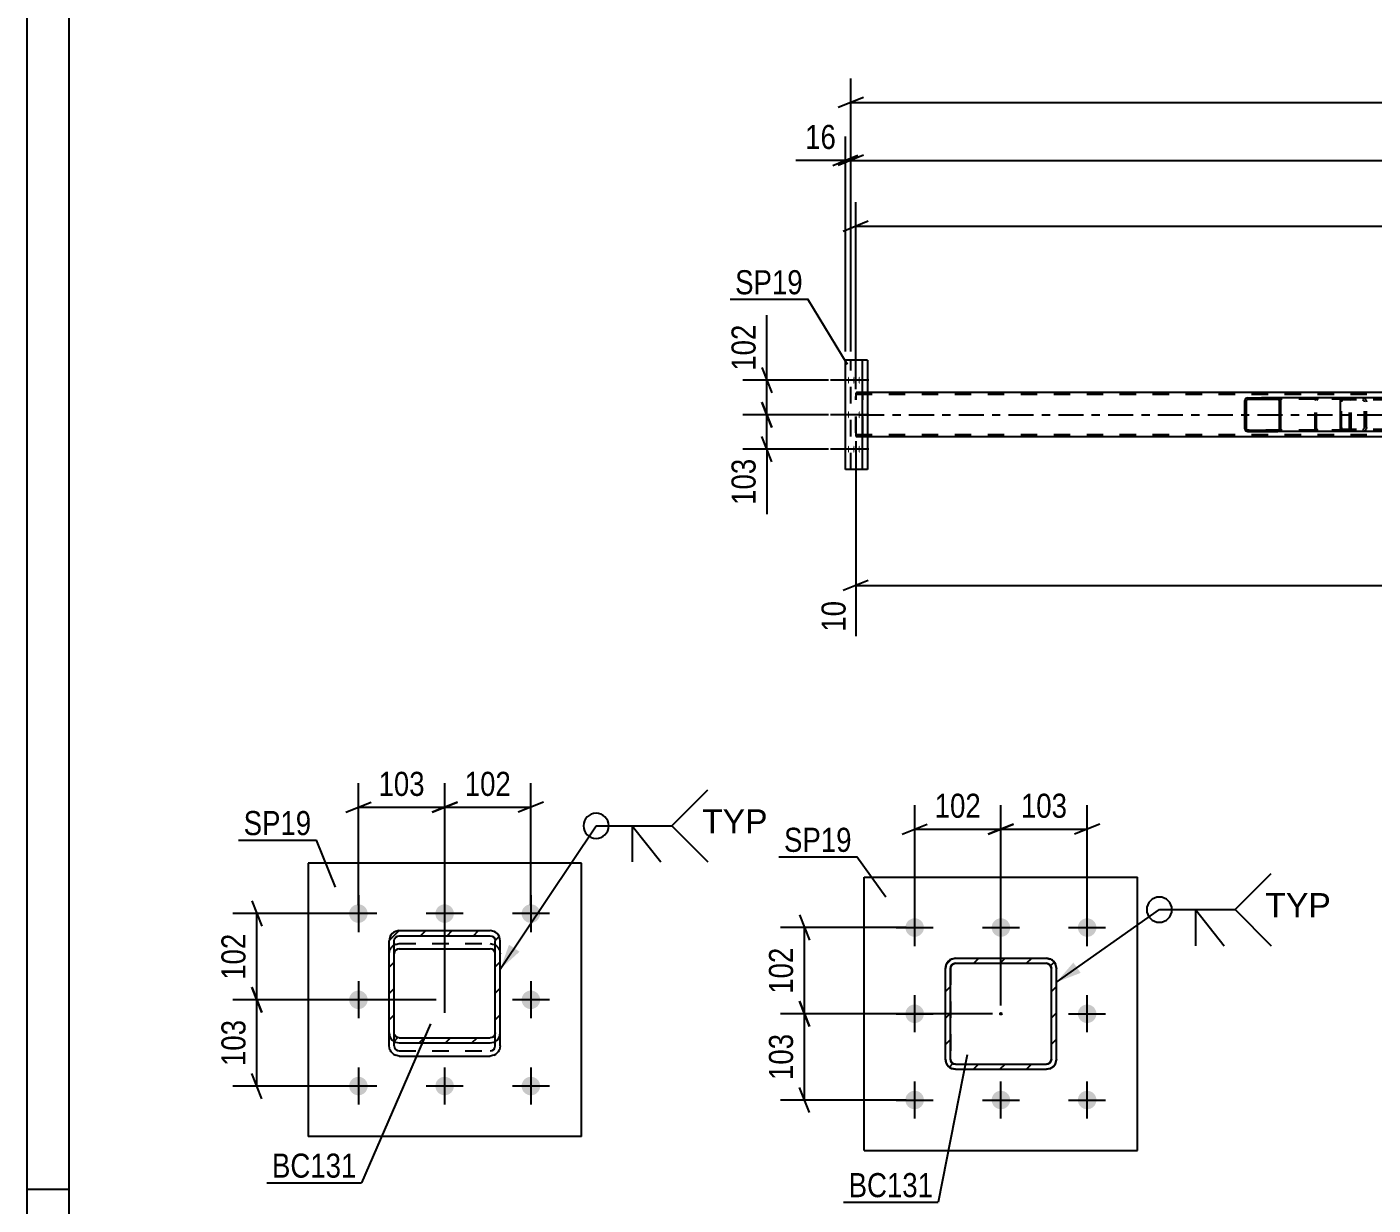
# Model space of a CAD drawing. Header units: millimetres. Extents: x 0 to 841, y 0 to 594.
# Drawn here: x 0 to 160, y 147.1 to 287.2 of the extents above; entities that cross this region are included whole.
import ezdxf

# ---------------------------------------------------------------- set-up
doc = ezdxf.new("R2010")
doc.units = ezdxf.units.MM
doc.linetypes.add('DXK_LINE_DOT2', pattern=[3.9198, 1.9599, -1.9599])
doc.linetypes.add('DXK_LINE_DOT3', pattern=[5.9187, 2.979, -0.9799, 0.9799, -0.9799])
doc.styles.add('Arial', font='ARIAL.TTF', dxfattribs={"height": 0.2})
doc.styles.add('Arial Narrow', font='ARIALN.TTF', dxfattribs={"height": 0.2})

# ---------------------------------------------------------------- blocks, each defined once
blk = doc.blocks.new('Unknown-814735583-1133')
at = {"color": 5, "linetype": 'Continuous'}
for p, q in [((0, 594), (0, 0)), ((5, 589), (5, 5)), ((5, 149), (0, 149))]:
    blk.add_line(p, q, dxfattribs=at)
blk = doc.blocks.new('Part-814735583-2897 - 2738')
at = {"color": 2, "linetype": 'Continuous'}
for p, q in [((99.93, 247.58), (97.28, 247.58)), ((97.28, 234.58), (97.28, 247.58)), ((99.3, 234.58), (99.3, 247.58)), ((99.93, 247.58), (99.93, 234.58)), ((99.93, 234.58), (97.28, 234.58))]:
    blk.add_line(p, q, dxfattribs=at)
at = {"color": 7, "linetype": 'DXK_LINE_DOT2'}
blk.add_line((97.92, 234.58), (97.92, 247.58), dxfattribs=at)
blk = doc.blocks.new('Part-814735583-2899 - 2738')
at = {"linetype": 'Continuous'}
h = blk.add_hatch(dxfattribs=at)
h.set_pattern_fill('', scale=0.7, style=0, pattern_type=0)
h.set_pattern_definition([(45, (149.0155, 242.885), (-1.57154, 1.57154), [])])
h.paths.add_polyline_path([(149.04, 242.76), (149.02, 242.88), (148.94, 242.99), (148.83, 243.06), (148.7, 243.08), (145.13, 243.08), (144.99, 243.06), (144.88, 242.99), (144.81, 242.88), (144.78, 242.76), (144.78, 239.4), (144.81, 239.28), (144.88, 239.18), (144.99, 239.11), (145.13, 239.08), (148.7, 239.08), (148.83, 239.11), (148.94, 239.18), (149.02, 239.28), (149.04, 239.4)])
h.paths.add_polyline_path([(148.86, 239.34), (148.82, 239.29), (148.77, 239.25), (148.7, 239.24), (145.13, 239.24), (145.06, 239.25), (145, 239.29), (144.97, 239.34), (144.95, 239.4), (144.95, 242.76), (144.97, 242.82), (145, 242.88), (145.06, 242.91), (145.13, 242.92), (148.7, 242.92), (148.77, 242.91), (148.82, 242.88), (148.86, 242.82), (148.87, 242.76), (148.87, 239.4)])
at = {"color": 2, "linetype": 'Continuous'}
for p, q in [((144.81, 242.88), (144.78, 242.76)), ((144.78, 239.4), (144.78, 242.76)), ((144.95, 242.76), (144.97, 242.82)), ((144.95, 239.4), (144.95, 242.76)), ((144.97, 242.82), (145, 242.88)), ((145.13, 243.08), (144.99, 243.06)), ((145, 242.88), (145.06, 242.91)), ((145.06, 242.91), (145.13, 242.92)), ((145.13, 243.08), (148.7, 243.08)), ((145.13, 242.92), (148.7, 242.92)), ((156.4, 243.08), (148.7, 243.08)), ((148.83, 243.06), (148.7, 243.08)), ((148.7, 242.92), (148.77, 242.91)), ((148.77, 242.91), (148.82, 242.88)), ((148.82, 242.88), (148.86, 242.82)), ((148.86, 242.82), (148.87, 242.76)), ((148.87, 239.4), (148.87, 242.76)), ((149.04, 242.76), (149.02, 242.88)), ((149.04, 239.4), (149.04, 242.76)), ((144.78, 239.4), (144.81, 239.28)), ((144.97, 239.34), (144.95, 239.4)), ((145, 239.29), (144.97, 239.34)), ((144.99, 239.11), (145.13, 239.08)), ((145.06, 239.25), (145, 239.29)), ((145.13, 239.24), (145.06, 239.25)), ((145.13, 239.24), (148.7, 239.24)), ((145.13, 239.08), (148.7, 239.08)), ((148.77, 239.25), (148.7, 239.24)), ((148.7, 239.08), (148.83, 239.11)), ((156.4, 239.08), (148.7, 239.08)), ((148.82, 239.29), (148.77, 239.25)), ((148.86, 239.34), (148.82, 239.29)), ((148.87, 239.4), (148.86, 239.34)), ((149.02, 239.28), (149.04, 239.4))]:
    blk.add_line(p, q, dxfattribs=at)
at = {"color": 7, "linetype": 'DXK_LINE_DOT2'}
for p, q in [((148.7, 243.08), (145.13, 243.08)), ((157.05, 242.92), (145.13, 242.92)), ((153.13, 242.76), (153.16, 242.88)), ((153.13, 239.4), (153.13, 242.76)), ((153.32, 242.82), (153.3, 242.76)), ((153.3, 239.4), (153.3, 242.76)), ((153.35, 242.88), (153.32, 242.82)), ((153.34, 243.06), (153.47, 243.08)), ((153.41, 242.91), (153.35, 242.88)), ((153.47, 242.92), (153.41, 242.91)), ((157.05, 243.08), (156.4, 243.08)), ((157.05, 243.08), (157.18, 243.06)), ((157.12, 242.91), (157.05, 242.92)), ((157.17, 242.88), (157.12, 242.91)), ((157.21, 242.82), (157.17, 242.88)), ((157.22, 242.76), (157.21, 242.82)), ((157.22, 239.4), (157.22, 242.76)), ((157.36, 242.88), (157.39, 242.79)), ((157.39, 242.79), (157.39, 242.76)), ((157.39, 239.4), (157.39, 242.76)), ((157.05, 239.24), (145.13, 239.24)), ((148.7, 239.08), (145.13, 239.08)), ((153.16, 239.28), (153.13, 239.4)), ((153.3, 239.4), (153.32, 239.34)), ((153.32, 239.34), (153.35, 239.29)), ((153.47, 239.08), (153.34, 239.11)), ((153.35, 239.29), (153.37, 239.28)), ((153.37, 239.28), (153.41, 239.25)), ((153.41, 239.25), (153.47, 239.24)), ((157.05, 239.08), (156.4, 239.08)), ((157.05, 239.24), (157.12, 239.25)), ((157.18, 239.11), (157.05, 239.08)), ((157.12, 239.25), (157.17, 239.29)), ((157.17, 239.29), (157.21, 239.34)), ((157.21, 239.34), (157.22, 239.4)), ((157.39, 239.38), (157.36, 239.28)), ((157.39, 239.4), (157.39, 239.38))]:
    blk.add_line(p, q, dxfattribs=at)
at = {"color": 2, "linetype": 'Continuous'}
for centre, start, end in [((145.11, 242.75), 110.7583, 155.68), ((148.71, 242.75), 24.32, 69.2417), ((145.11, 239.42), 204.32, 249.2417), ((148.71, 239.42), 290.7583, 335.68)]:
    blk.add_arc(centre, 0.331, start, end, dxfattribs=at)
at = {"color": 7, "linetype": 'DXK_LINE_DOT2'}
for centre, start, end in [((153.46, 242.75), 110.7583, 155.68), ((157.06, 242.75), 24.32, 69.2417), ((153.46, 239.42), 204.32, 249.2417), ((157.06, 239.42), 290.7583, 335.68)]:
    blk.add_arc(centre, 0.331, start, end, dxfattribs=at)
blk = doc.blocks.new('Part-814735583-2900 - 2738')
at = {"linetype": 'Continuous'}
h = blk.add_hatch(dxfattribs=at)
h.set_pattern_fill('', scale=0.7, style=0, pattern_type=0)
h.set_pattern_definition([(45, (166.3475, 242.7862), (-1.57154, 1.57154), [])])
h.paths.add_polyline_path([(166.39, 242.6), (166.35, 242.79), (166.24, 242.94), (166.08, 243.05), (165.88, 243.08), (162.7, 243.08), (162.51, 243.05), (162.34, 242.94), (162.23, 242.79), (162.2, 242.6), (162.2, 239.56), (162.23, 239.38), (162.34, 239.22), (162.51, 239.12), (162.7, 239.08), (165.88, 239.08), (166.08, 239.12), (166.24, 239.22), (166.35, 239.38), (166.39, 239.56)])
h.paths.add_polyline_path([(166.12, 239.47), (166.06, 239.39), (165.98, 239.34), (165.88, 239.32), (162.7, 239.32), (162.6, 239.34), (162.52, 239.39), (162.47, 239.47), (162.45, 239.56), (162.45, 242.6), (162.47, 242.69), (162.52, 242.77), (162.6, 242.82), (162.7, 242.84), (165.88, 242.84), (165.98, 242.82), (166.06, 242.77), (166.12, 242.69), (166.13, 242.6), (166.13, 239.56)])
at = {"color": 2, "linetype": 'Continuous'}
for p, q in [((156.13, 242.6), (156.15, 242.79)), ((156.13, 239.56), (156.13, 242.6)), ((156.15, 242.79), (156.21, 242.94)), ((156.21, 242.94), (156.29, 243.05)), ((156.29, 243.05), (156.4, 243.08)), ((162.7, 243.08), (156.4, 243.08)), ((162.23, 242.79), (162.2, 242.6)), ((162.2, 239.56), (162.2, 242.6)), ((162.45, 242.6), (162.47, 242.69)), ((162.45, 239.56), (162.45, 242.6)), ((162.47, 242.69), (162.52, 242.77)), ((162.7, 243.08), (162.51, 243.05)), ((162.52, 242.77), (162.6, 242.82)), ((162.6, 242.82), (162.7, 242.84)), ((162.7, 243.08), (165.88, 243.08)), ((162.7, 242.84), (165.88, 242.84)), ((166.08, 243.05), (165.88, 243.08)), ((165.88, 242.84), (165.98, 242.82)), ((165.98, 242.82), (166.06, 242.77)), ((166.06, 242.77), (166.12, 242.69)), ((166.12, 242.69), (166.13, 242.6)), ((166.13, 239.56), (166.13, 242.6)), ((166.39, 242.6), (166.35, 242.79)), ((166.39, 239.56), (166.39, 242.6)), ((156.15, 239.38), (156.13, 239.56)), ((156.21, 239.22), (156.15, 239.38)), ((156.29, 239.12), (156.21, 239.22)), ((156.4, 239.08), (156.29, 239.12)), ((162.7, 239.08), (156.4, 239.08)), ((162.2, 239.56), (162.23, 239.38)), ((162.47, 239.47), (162.45, 239.56)), ((162.52, 239.39), (162.47, 239.47)), ((162.51, 239.12), (162.7, 239.08)), ((162.6, 239.34), (162.52, 239.39)), ((162.7, 239.32), (162.6, 239.34)), ((162.7, 239.32), (165.88, 239.32)), ((162.7, 239.08), (165.88, 239.08)), ((165.98, 239.34), (165.88, 239.32)), ((165.88, 239.08), (166.08, 239.12)), ((166.06, 239.39), (165.98, 239.34)), ((166.12, 239.47), (166.06, 239.39)), ((166.13, 239.56), (166.12, 239.47)), ((166.35, 239.38), (166.39, 239.56))]:
    blk.add_line(p, q, dxfattribs=at)
at = {"color": 7, "linetype": 'DXK_LINE_DOT2'}
for p, q in [((156.27, 242.69), (156.26, 242.6)), ((156.26, 239.56), (156.26, 242.6)), ((156.3, 242.77), (156.27, 242.69)), ((156.35, 242.82), (156.3, 242.77)), ((156.4, 242.84), (156.35, 242.82)), ((165.88, 242.84), (156.4, 242.84)), ((157.39, 242.84), (157.39, 243.08)), ((158.73, 243.08), (158.93, 243.05)), ((158.83, 242.82), (158.73, 242.84)), ((158.91, 242.77), (158.83, 242.82)), ((158.97, 242.69), (158.91, 242.77)), ((158.98, 242.6), (158.97, 242.69)), ((158.98, 239.56), (158.98, 242.6)), ((159.2, 242.79), (159.24, 242.6)), ((159.24, 239.56), (159.24, 242.6)), ((165.88, 243.08), (162.7, 243.08)), ((156.26, 239.56), (156.27, 239.47)), ((156.27, 239.47), (156.3, 239.39)), ((156.3, 239.39), (156.35, 239.34)), ((156.35, 239.34), (156.4, 239.32)), ((165.88, 239.32), (156.4, 239.32)), ((157.39, 239.08), (157.39, 239.32)), ((158.73, 239.32), (158.83, 239.34)), ((158.93, 239.12), (158.73, 239.08)), ((158.83, 239.34), (158.91, 239.39)), ((158.91, 239.39), (158.97, 239.47)), ((158.97, 239.47), (158.98, 239.56)), ((159.24, 239.56), (159.2, 239.38)), ((165.88, 239.08), (162.7, 239.08))]:
    blk.add_line(p, q, dxfattribs=at)
for centre, start, end in [((158.75, 242.59), 23.8494, 68.8059), ((158.75, 239.58), 291.1941, 336.1506)]:
    blk.add_arc(centre, 0.492, start, end, dxfattribs=at)
at = {"color": 2, "linetype": 'Continuous'}
for centre, start, end in [((162.68, 242.59), 111.1941, 156.1506), ((165.9, 242.59), 23.8494, 68.8059), ((162.68, 239.58), 203.8494, 248.8059), ((165.9, 239.58), 291.1941, 336.1506)]:
    blk.add_arc(centre, 0.492, start, end, dxfattribs=at)
blk = doc.blocks.new('Part-814735583-2967 - 2738')
at = {"color": 7, "linetype": 'DXK_LINE_DOT2'}
for p, q in [((98.52, 243.43), (98.51, 243.24)), ((98.51, 238.92), (98.51, 243.24)), ((98.53, 243.58), (98.52, 243.43)), ((98.56, 243.69), (98.53, 243.58)), ((98.55, 243.33), (98.56, 243.41)), ((98.55, 243.24), (98.55, 243.33)), ((98.55, 238.92), (98.55, 243.24)), ((98.59, 243.72), (98.56, 243.69)), ((98.56, 243.41), (98.57, 243.46)), ((98.57, 243.46), (98.59, 243.48)), ((99.93, 243.72), (98.59, 243.72)), ((762.93, 243.48), (98.59, 243.48)), ((99.29, 243.69), (99.26, 243.72)), ((99.26, 243.48), (99.28, 243.46)), ((99.28, 243.46), (99.29, 243.41)), ((99.32, 243.58), (99.29, 243.69)), ((99.29, 243.41), (99.3, 243.33)), ((99.3, 243.27), (99.3, 243.33)), ((99.3, 243.24), (99.3, 243.27)), ((99.3, 238.92), (99.3, 243.24)), ((99.33, 243.43), (99.32, 243.58)), ((99.34, 243.24), (99.33, 243.43)), ((99.34, 238.92), (99.34, 243.24)), ((98.51, 238.92), (98.52, 238.74)), ((98.52, 238.74), (98.53, 238.58)), ((98.53, 238.58), (98.56, 238.48)), ((98.55, 238.83), (98.55, 238.92)), ((98.56, 238.75), (98.55, 238.83)), ((98.57, 238.7), (98.56, 238.75)), ((98.56, 238.48), (98.59, 238.44)), ((98.59, 238.68), (98.57, 238.7)), ((762.93, 238.68), (98.59, 238.68)), ((99.93, 238.44), (98.59, 238.44)), ((99.28, 238.7), (99.26, 238.68)), ((99.26, 238.44), (99.29, 238.48)), ((99.29, 238.75), (99.28, 238.7)), ((99.3, 238.83), (99.29, 238.75)), ((99.29, 238.48), (99.32, 238.58)), ((99.3, 238.92), (99.3, 238.83)), ((99.32, 238.58), (99.33, 238.74)), ((99.33, 238.74), (99.34, 238.92))]:
    blk.add_line(p, q, dxfattribs=at)
at = {"color": 2, "linetype": 'Continuous'}
for p, q in [((238.41, 243.72), (99.93, 243.72)), ((238.41, 238.44), (99.93, 238.44))]:
    blk.add_line(p, q, dxfattribs=at)
at = {"color": 7, "linetype": 'DXK_LINE_DOT3'}
blk.add_line((98.92, 241.08), (762.93, 241.08), dxfattribs=at)
blk = doc.blocks.new('Bolt-814735583-3014 - 2738')
at = {"linetype": 'Continuous'}
for points in [[(97.72, 245.18), (97.72, 245.09), (97.72, 245), (97.71, 244.92), (97.7, 244.86), (97.69, 244.8), (97.68, 244.76), (97.66, 244.74), (97.65, 244.74), (97.64, 244.76), (97.62, 244.8), (97.61, 244.86), (97.6, 244.92), (97.59, 245), (97.59, 245.09), (97.59, 245.18), (97.59, 245.27), (97.59, 245.36), (97.6, 245.44), (97.61, 245.51), (97.62, 245.56), (97.64, 245.6), (97.65, 245.62), (97.66, 245.62), (97.68, 245.6), (97.69, 245.56), (97.7, 245.51), (97.71, 245.44), (97.72, 245.36), (97.72, 245.27)], [(98.36, 245.18), (98.36, 245.09), (98.35, 245), (98.35, 244.92), (98.34, 244.86), (98.33, 244.8), (98.31, 244.76), (98.3, 244.74), (98.29, 244.74), (98.27, 244.76), (98.26, 244.8), (98.25, 244.86), (98.24, 244.92), (98.23, 245), (98.23, 245.09), (98.22, 245.18), (98.23, 245.27), (98.23, 245.36), (98.24, 245.44), (98.25, 245.51), (98.26, 245.56), (98.27, 245.6), (98.29, 245.62), (98.3, 245.62), (98.31, 245.6), (98.33, 245.56), (98.34, 245.51), (98.35, 245.44), (98.35, 245.36), (98.36, 245.27)], [(99, 245.18), (99, 245.09), (98.99, 245), (98.98, 244.92), (98.97, 244.86), (98.96, 244.8), (98.95, 244.76), (98.94, 244.74), (98.92, 244.74), (98.91, 244.76), (98.89, 244.8), (98.88, 244.86), (98.87, 244.92), (98.87, 245), (98.86, 245.09), (98.86, 245.18), (98.86, 245.27), (98.87, 245.36), (98.87, 245.44), (98.88, 245.51), (98.89, 245.56), (98.91, 245.6), (98.92, 245.62), (98.94, 245.62), (98.95, 245.6), (98.96, 245.56), (98.97, 245.51), (98.98, 245.44), (98.99, 245.36), (99, 245.27)], [(97.72, 241.08), (97.72, 240.99), (97.72, 240.9), (97.71, 240.82), (97.7, 240.76), (97.69, 240.7), (97.68, 240.66), (97.66, 240.64), (97.65, 240.64), (97.64, 240.66), (97.62, 240.7), (97.61, 240.76), (97.6, 240.82), (97.59, 240.9), (97.59, 240.99), (97.59, 241.08), (97.59, 241.17), (97.59, 241.26), (97.6, 241.34), (97.61, 241.41), (97.62, 241.46), (97.64, 241.5), (97.65, 241.52), (97.66, 241.52), (97.68, 241.5), (97.69, 241.46), (97.7, 241.41), (97.71, 241.34), (97.72, 241.26), (97.72, 241.17)], [(99, 241.08), (99, 240.99), (98.99, 240.9), (98.98, 240.82), (98.97, 240.76), (98.96, 240.7), (98.95, 240.66), (98.94, 240.64), (98.92, 240.64), (98.91, 240.66), (98.89, 240.7), (98.88, 240.76), (98.87, 240.82), (98.87, 240.9), (98.86, 240.99), (98.86, 241.08), (98.86, 241.17), (98.87, 241.26), (98.87, 241.34), (98.88, 241.41), (98.89, 241.46), (98.91, 241.5), (98.92, 241.52), (98.94, 241.52), (98.95, 241.5), (98.96, 241.46), (98.97, 241.41), (98.98, 241.34), (98.99, 241.26), (99, 241.17)], [(97.72, 236.98), (97.72, 236.89), (97.72, 236.8), (97.71, 236.72), (97.7, 236.66), (97.69, 236.6), (97.68, 236.56), (97.66, 236.54), (97.65, 236.54), (97.64, 236.56), (97.62, 236.6), (97.61, 236.66), (97.6, 236.72), (97.59, 236.8), (97.59, 236.89), (97.59, 236.98), (97.59, 237.07), (97.59, 237.16), (97.6, 237.24), (97.61, 237.31), (97.62, 237.36), (97.64, 237.4), (97.65, 237.42), (97.66, 237.42), (97.68, 237.4), (97.69, 237.36), (97.7, 237.31), (97.71, 237.24), (97.72, 237.16), (97.72, 237.07)], [(98.36, 236.98), (98.36, 236.89), (98.35, 236.8), (98.35, 236.72), (98.34, 236.66), (98.33, 236.6), (98.31, 236.56), (98.3, 236.54), (98.29, 236.54), (98.27, 236.56), (98.26, 236.6), (98.25, 236.66), (98.24, 236.72), (98.23, 236.8), (98.23, 236.89), (98.22, 236.98), (98.23, 237.07), (98.23, 237.16), (98.24, 237.24), (98.25, 237.31), (98.26, 237.36), (98.27, 237.4), (98.29, 237.42), (98.3, 237.42), (98.31, 237.4), (98.33, 237.36), (98.34, 237.31), (98.35, 237.24), (98.35, 237.16), (98.36, 237.07)], [(99, 236.98), (99, 236.89), (98.99, 236.8), (98.98, 236.72), (98.97, 236.66), (98.96, 236.6), (98.95, 236.56), (98.94, 236.54), (98.92, 236.54), (98.91, 236.56), (98.89, 236.6), (98.88, 236.66), (98.87, 236.72), (98.87, 236.8), (98.86, 236.89), (98.86, 236.98), (98.86, 237.07), (98.87, 237.16), (98.87, 237.24), (98.88, 237.31), (98.89, 237.36), (98.91, 237.4), (98.92, 237.42), (98.94, 237.42), (98.95, 237.4), (98.96, 237.36), (98.97, 237.31), (98.98, 237.24), (98.99, 237.16), (99, 237.07)]]:
    blk.add_hatch(color=1, dxfattribs=at).paths.add_polyline_path(points)
at = {"color": 1, "linetype": 'Continuous'}
for p, q in [((98.8, 245.18), (95.52, 245.18)), ((99.44, 245.18), (96.16, 245.18)), ((100.07, 245.18), (96.79, 245.18)), ((98.8, 241.08), (95.52, 241.08)), ((100.07, 241.08), (96.79, 241.08)), ((98.8, 236.98), (95.52, 236.98)), ((99.44, 236.98), (96.16, 236.98)), ((100.07, 236.98), (96.79, 236.98))]:
    blk.add_line(p, q, dxfattribs=at)
blk = doc.blocks.new('Bolt-814735583-10942 - 10822')
at = {"linetype": 'Continuous'}
for points in [[(39.4, 180.68, -1), (39.4, 182.88, -1)], [(49.65, 180.68, -1), (49.65, 182.88, -1)], [(59.9, 180.68, -1), (59.9, 182.88, -1)], [(39.4, 170.43, -1), (39.4, 172.63, -1)], [(59.9, 170.43, -1), (59.9, 172.63, -1)], [(39.4, 160.18, -1), (39.4, 162.38, -1)], [(49.65, 160.18, -1), (49.65, 162.38, -1)], [(59.9, 160.18, -1), (59.9, 162.38, -1)]]:
    blk.add_hatch(color=1, dxfattribs=at).paths.add_polyline_path(points)
at = {"color": 1, "linetype": 'Continuous'}
for p, q in [((39.4, 183.98), (39.4, 179.58)), ((49.65, 183.98), (49.65, 179.58)), ((59.9, 183.98), (59.9, 179.58)), ((41.6, 181.78), (37.2, 181.78)), ((51.85, 181.78), (47.45, 181.78)), ((62.1, 181.78), (57.7, 181.78)), ((39.4, 173.73), (39.4, 169.33)), ((59.9, 173.73), (59.9, 169.33)), ((41.6, 171.53), (37.2, 171.53)), ((62.1, 171.53), (57.7, 171.53)), ((39.4, 163.48), (39.4, 159.08)), ((49.65, 163.48), (49.65, 159.08)), ((59.9, 163.48), (59.9, 159.08)), ((41.6, 161.28), (37.2, 161.28)), ((51.85, 161.28), (47.45, 161.28)), ((62.1, 161.28), (57.7, 161.28))]:
    blk.add_line(p, q, dxfattribs=at)
blk = doc.blocks.new('Part-814735583-10838 - 10822')
at = {"linetype": 'Continuous'}
h = blk.add_hatch(dxfattribs=at)
h.set_pattern_fill('', scale=0.7, style=0, pattern_type=0)
h.set_pattern_definition([(45, (44.2552, 179.7568), (-1.57154, 1.57154), [])])
h.paths.add_polyline_path([(55.06, 179.76), (44.26, 179.76), (43.8, 179.66), (43.41, 179.4), (43.15, 179.01), (43.06, 178.54), (43.06, 167.61), (43.15, 167.14), (43.41, 166.75), (43.8, 166.49), (44.26, 166.4), (55.06, 166.4), (55.51, 166.49), (55.9, 166.75), (56.16, 167.14), (56.26, 167.61), (56.26, 178.54), (56.16, 179.01), (55.9, 179.4), (55.51, 179.66)])
h.paths.add_polyline_path([(55.61, 178.77), (55.66, 178.54), (55.66, 167.61), (55.61, 167.38), (55.48, 167.18), (55.28, 167.05), (55.06, 167), (44.26, 167), (44.03, 167.05), (43.83, 167.18), (43.7, 167.38), (43.66, 167.61), (43.66, 178.54), (43.7, 178.77), (43.83, 178.97), (44.03, 179.1), (44.26, 179.15), (55.06, 179.15), (55.28, 179.1), (55.48, 178.97)])
at = {"color": 2, "linetype": 'Continuous'}
for p, q in [((44.26, 179.76), (43.8, 179.66)), ((44.26, 179.76), (55.06, 179.76)), ((55.51, 179.66), (55.06, 179.76)), ((43.15, 179.01), (43.06, 178.54)), ((43.06, 167.61), (43.06, 178.54)), ((43.66, 178.54), (43.7, 178.77)), ((43.66, 167.61), (43.66, 178.54)), ((43.7, 178.77), (43.83, 178.97)), ((43.83, 178.97), (44.03, 179.1)), ((44.03, 179.1), (44.26, 179.15)), ((44.26, 179.15), (55.06, 179.15)), ((55.06, 179.15), (55.28, 179.1)), ((55.28, 179.1), (55.48, 178.97)), ((55.48, 178.97), (55.61, 178.77)), ((55.61, 178.77), (55.66, 178.54)), ((55.66, 167.61), (55.66, 178.54)), ((56.26, 178.54), (56.16, 179.01)), ((56.26, 167.61), (56.26, 178.54)), ((43.7, 177.23), (43.66, 177)), ((43.83, 177.43), (43.7, 177.23)), ((44.03, 177.56), (43.83, 177.43)), ((44.26, 177.61), (44.03, 177.56)), ((44.26, 177.61), (55.06, 177.61)), ((55.28, 177.56), (55.06, 177.61)), ((55.48, 177.43), (55.28, 177.56)), ((55.61, 177.23), (55.48, 177.43)), ((55.66, 177), (55.61, 177.23)), ((43.06, 166.07), (43.06, 167.61)), ((43.06, 167.61), (43.15, 167.14)), ((43.7, 167.38), (43.66, 167.61)), ((43.83, 167.18), (43.7, 167.38)), ((43.8, 166.49), (44.26, 166.4)), ((44.03, 167.05), (43.83, 167.18)), ((44.26, 167), (44.03, 167.05)), ((44.26, 167), (55.06, 167)), ((55.28, 167.05), (55.06, 167)), ((55.06, 166.4), (55.51, 166.49)), ((55.48, 167.18), (55.28, 167.05)), ((55.61, 167.38), (55.48, 167.18)), ((55.66, 167.61), (55.61, 167.38)), ((56.16, 167.14), (56.26, 167.61)), ((56.26, 166.07), (56.26, 167.61)), ((43.15, 165.6), (43.06, 166.07)), ((44.26, 164.85), (43.8, 164.94)), ((44.26, 166.4), (55.06, 166.4)), ((44.26, 164.85), (55.06, 164.85)), ((55.51, 164.94), (55.06, 164.85)), ((56.26, 166.07), (56.16, 165.6))]:
    blk.add_line(p, q, dxfattribs=at)
at = {"color": 7, "linetype": 'DXK_LINE_DOT2'}
for p, q in [((43.06, 167.61), (43.06, 178.54)), ((43.66, 166.07), (43.66, 178.54)), ((43.8, 178.12), (44.26, 178.21)), ((44.26, 178.21), (55.06, 178.21)), ((55.06, 178.21), (55.51, 178.12)), ((55.66, 166.07), (55.66, 178.54)), ((56.26, 167.61), (56.26, 178.54)), ((43.06, 177), (43.15, 177.46)), ((56.16, 177.46), (56.26, 177)), ((43.66, 166.07), (43.7, 165.83)), ((43.7, 165.83), (43.83, 165.64)), ((43.83, 165.64), (44.03, 165.5)), ((44.03, 165.5), (44.26, 165.46)), ((44.26, 165.46), (55.06, 165.46)), ((55.06, 165.46), (55.28, 165.5)), ((55.28, 165.5), (55.48, 165.64)), ((55.48, 165.64), (55.61, 165.83)), ((55.61, 165.83), (55.66, 166.07))]:
    blk.add_line(p, q, dxfattribs=at)
at = {"color": 7, "linetype": 'DXK_LINE_DOT3'}
blk.add_line((49.66, 169.98), (49.66, 173.08), dxfattribs=at)
at = {"color": 2, "linetype": 'Continuous'}
for centre, start, end in [((44.26, 178.55), 112.8504, 157.8474), ((55.05, 178.55), 22.1526, 67.1496), ((44.26, 167.6), 202.1526, 247.1496), ((55.05, 167.6), 292.8504, 337.8474), ((44.26, 166.06), 202.1526, 247.1496), ((55.05, 166.06), 292.8504, 337.8474)]:
    blk.add_arc(centre, 1.21, start, end, dxfattribs=at)
at = {"color": 7, "linetype": 'DXK_LINE_DOT2'}
for centre, start, end in [((44.26, 177.01), 112.8504, 157.8474), ((55.05, 177.01), 22.1526, 67.1496)]:
    blk.add_arc(centre, 1.21, start, end, dxfattribs=at)
blk = doc.blocks.new('Part-814735583-10842 - 10822')
at = {"color": 2, "linetype": 'Continuous'}
for p, q in [((65.91, 187.78), (33.41, 187.78)), ((33.41, 187.78), (33.41, 155.28)), ((65.91, 155.28), (65.91, 187.78)), ((65.91, 155.28), (33.41, 155.28))]:
    blk.add_line(p, q, dxfattribs=at)
blk = doc.blocks.new('Part-814735583-11101 - 11085')
at = {"linetype": 'Continuous'}
h = blk.add_hatch(dxfattribs=at)
h.set_pattern_fill('', scale=0.7, style=0, pattern_type=0)
h.set_pattern_definition([(45, (109.9059, 176.379), (-1.57154, 1.57154), [])])
h.paths.add_polyline_path([(110.37, 176.47), (109.91, 176.38), (109.52, 176.12), (109.26, 175.73), (109.17, 175.27), (109.17, 164.47), (109.26, 164.01), (109.52, 163.62), (109.91, 163.36), (110.37, 163.27), (121.17, 163.27), (121.62, 163.36), (122.01, 163.62), (122.27, 164.01), (122.37, 164.47), (122.37, 175.27), (122.27, 175.73), (122.01, 176.12), (121.62, 176.38), (121.17, 176.47)])
h.paths.add_polyline_path([(121.17, 175.87), (121.39, 175.82), (121.59, 175.69), (121.72, 175.5), (121.77, 175.27), (121.77, 164.47), (121.72, 164.24), (121.59, 164.05), (121.39, 163.92), (121.17, 163.87), (110.37, 163.87), (110.14, 163.92), (109.94, 164.05), (109.81, 164.24), (109.77, 164.47), (109.77, 175.27), (109.81, 175.5), (109.94, 175.69), (110.14, 175.82), (110.37, 175.87)])
blk.add_hatch(color=246, dxfattribs=at).paths.add_polyline_path([(115.77, 169.77, -1), (115.77, 169.97, -1)])
at = {"color": 7, "linetype": 'DXK_LINE_DOT2'}
for p, q in [((109.91, 176.38), (110.37, 176.47)), ((110.37, 176.47), (121.17, 176.47)), ((121.17, 176.47), (121.62, 176.38)), ((109.17, 175.27), (109.26, 175.73)), ((109.17, 164.47), (109.17, 175.27)), ((109.81, 175.5), (109.77, 175.27)), ((109.77, 175.27), (109.77, 164.47)), ((109.94, 175.69), (109.81, 175.5)), ((110.14, 175.82), (109.94, 175.69)), ((110.37, 175.87), (110.14, 175.82)), ((110.37, 175.87), (121.17, 175.87)), ((121.39, 175.82), (121.17, 175.87)), ((121.59, 175.69), (121.39, 175.82)), ((121.72, 175.5), (121.59, 175.69)), ((121.77, 175.27), (121.72, 175.5)), ((121.77, 164.47), (121.77, 175.27)), ((122.27, 175.73), (122.37, 175.27)), ((122.37, 164.47), (122.37, 175.27)), ((109.26, 164.01), (109.17, 164.47)), ((109.77, 164.47), (109.81, 164.24)), ((109.81, 164.24), (109.94, 164.05)), ((110.37, 163.27), (109.91, 163.36)), ((109.94, 164.05), (110.14, 163.92)), ((110.14, 163.92), (110.37, 163.87)), ((110.37, 163.87), (121.17, 163.87)), ((110.37, 163.27), (121.17, 163.27)), ((121.17, 163.87), (121.39, 163.92)), ((121.62, 163.36), (121.17, 163.27)), ((121.39, 163.92), (121.59, 164.05)), ((121.59, 164.05), (121.72, 164.24)), ((121.72, 164.24), (121.77, 164.47)), ((122.37, 164.47), (122.27, 164.01))]:
    blk.add_line(p, q, dxfattribs=at)
at = {"color": 2, "linetype": 'Continuous'}
for p, q in [((110.37, 176.47), (109.91, 176.38)), ((110.37, 176.47), (121.17, 176.47)), ((121.62, 176.38), (121.17, 176.47)), ((109.26, 175.73), (109.17, 175.27)), ((109.17, 164.47), (109.17, 175.27)), ((109.77, 175.27), (109.81, 175.5)), ((109.77, 164.47), (109.77, 175.27)), ((109.81, 175.5), (109.94, 175.69)), ((109.94, 175.69), (110.14, 175.82)), ((110.14, 175.82), (110.37, 175.87)), ((110.37, 175.87), (121.17, 175.87)), ((121.17, 175.87), (121.39, 175.82)), ((121.39, 175.82), (121.59, 175.69)), ((121.59, 175.69), (121.72, 175.5)), ((121.72, 175.5), (121.77, 175.27)), ((121.77, 164.47), (121.77, 175.27)), ((122.37, 175.27), (122.27, 175.73)), ((122.37, 164.47), (122.37, 175.27)), ((109.17, 164.47), (109.26, 164.01)), ((109.81, 164.24), (109.77, 164.47)), ((109.94, 164.05), (109.81, 164.24)), ((109.91, 163.36), (110.37, 163.27)), ((110.14, 163.92), (109.94, 164.05)), ((110.37, 163.87), (110.14, 163.92)), ((110.37, 163.87), (121.17, 163.87)), ((110.37, 163.27), (121.17, 163.27)), ((121.39, 163.92), (121.17, 163.87)), ((121.17, 163.27), (121.62, 163.36)), ((121.59, 164.05), (121.39, 163.92)), ((121.72, 164.24), (121.59, 164.05)), ((121.77, 164.47), (121.72, 164.24)), ((122.27, 164.01), (122.37, 164.47))]:
    blk.add_line(p, q, dxfattribs=at)
at = {"color": 7, "linetype": 'DXK_LINE_DOT3'}
blk.add_line((115.77, 169.87), (115.77, 169.87), dxfattribs=at)
at = {"color": 246, "linetype": 'DXK_LINE_DOT2'}
blk.add_line((115.77, 169.87), (115.77, 169.87), dxfattribs=at)
at = {"color": 246, "linetype": 'Continuous'}
blk.add_circle((115.77, 169.87), 0.1, dxfattribs=at)
at = {"color": 7, "linetype": 'DXK_LINE_DOT2'}
for centre, start, end in [((110.37, 175.27), 112.5, 157.5), ((121.17, 175.27), 22.5, 67.5), ((110.37, 164.47), 202.5, 247.5), ((121.17, 164.47), 292.5, 337.5)]:
    blk.add_arc(centre, 1.2, start, end, dxfattribs=at)
at = {"color": 2, "linetype": 'Continuous'}
for centre, start, end in [((110.37, 175.27), 112.5, 157.5), ((121.17, 175.27), 22.5, 67.5), ((110.37, 164.47), 202.5, 247.5), ((121.17, 164.47), 292.5, 337.5)]:
    blk.add_arc(centre, 1.2, start, end, dxfattribs=at)
blk = doc.blocks.new('Part-814735583-11104 - 11085')
at = {"color": 2, "linetype": 'Continuous'}
for p, q in [((99.52, 153.62), (99.52, 186.12)), ((99.52, 186.12), (132.02, 186.12)), ((132.02, 153.62), (132.02, 186.12)), ((99.52, 153.62), (132.02, 153.62))]:
    blk.add_line(p, q, dxfattribs=at)
blk = doc.blocks.new('Bolt-814735583-11204 - 11085')
at = {"linetype": 'Continuous'}
for points in [[(105.52, 181.22, -1), (105.52, 179.02, -1)], [(115.77, 181.22, -1), (115.77, 179.02, -1)], [(126.02, 181.22, -1), (126.02, 179.02, -1)], [(105.52, 170.97, -1), (105.52, 168.77, -1)], [(126.02, 170.97, -1), (126.02, 168.77, -1)], [(105.52, 160.72, -1), (105.52, 158.52, -1)], [(115.77, 160.72, -1), (115.77, 158.52, -1)], [(126.02, 160.72, -1), (126.02, 158.52, -1)]]:
    blk.add_hatch(color=1, dxfattribs=at).paths.add_polyline_path(points)
at = {"color": 1, "linetype": 'Continuous'}
for p, q in [((105.52, 177.92), (105.52, 182.32)), ((115.77, 177.92), (115.77, 182.32)), ((126.02, 177.92), (126.02, 182.32)), ((103.32, 180.12), (107.72, 180.12)), ((113.57, 180.12), (117.97, 180.12)), ((123.82, 180.12), (128.22, 180.12)), ((105.52, 167.67), (105.52, 172.07)), ((126.02, 167.67), (126.02, 172.07)), ((103.32, 169.87), (107.72, 169.87)), ((123.82, 169.87), (128.22, 169.87)), ((105.52, 157.42), (105.52, 161.82)), ((115.77, 157.42), (115.77, 161.82)), ((126.02, 157.42), (126.02, 161.82)), ((103.32, 159.62), (107.72, 159.62)), ((113.57, 159.62), (117.97, 159.62)), ((123.82, 159.62), (128.22, 159.62))]:
    blk.add_line(p, q, dxfattribs=at)
blk = doc.blocks.new('StraightDimension-814735583-10691 - 2738')
at = {"color": 7, "linetype": 'Continuous'}
for p, q in [((98.51, 244.1), (98.51, 266.33)), ((239.21, 253.12), (239.21, 266.33)), ((100.01, 264.08), (97.01, 262.88)), ((237.71, 262.88), (240.71, 264.08)), ((98.51, 263.48), (239.21, 263.48))]:
    blk.add_line(p, q, dxfattribs=at)
at = {"color": 0}
blk.add_wipeout([(173.12, 264.23), (173.12, 268.43), (164.6, 268.43), (164.6, 264.23)], dxfattribs=at)
at = {"color": 3, "style": 'Arial Narrow'}
blk.add_text('3517', height=2.863, dxfattribs=at).set_placement((165.2, 264.83))
blk = doc.blocks.new('StraightDimension-814735583-3152 - 2738')
at = {"color": 7, "linetype": 'Continuous'}
for p, q in [((97.92, 248.58), (97.92, 281.05)), ((99.42, 278.8), (96.42, 277.6)), ((97.92, 278.2), (773.79, 278.2))]:
    blk.add_line(p, q, dxfattribs=at)
blk = doc.blocks.new('StraightDimension-814735583-7458 - 2738')
at = {"color": 7, "linetype": 'Continuous'}
for p, q in [((97.92, 248.58), (97.92, 274.17)), ((99.42, 271.92), (96.42, 270.72)), ((97.92, 271.32), (773.15, 271.32))]:
    blk.add_line(p, q, dxfattribs=at)
blk = doc.blocks.new('StraightDimension-814735583-7459 - 2738')
at = {"color": 7, "linetype": 'Continuous'}
for p, q in [((97.28, 248.58), (97.28, 274.17)), ((97.92, 248.58), (97.92, 274.17)), ((95.78, 270.72), (98.78, 271.92)), ((99.42, 271.92), (96.42, 270.72)), ((97.28, 271.32), (97.92, 271.32))]:
    blk.add_line(p, q, dxfattribs=at)
at = {"color": 0}
blk.add_wipeout([(96.76, 272.07), (96.76, 276.27), (91.9, 276.27), (91.9, 272.07)], dxfattribs=at)
at = {"color": 7, "linetype": 'Continuous'}
blk.add_line((97.28, 271.32), (91.38, 271.32), dxfattribs=at)
blk.add_line((97.28, 271.32), (91.38, 271.32), dxfattribs=at)
at = {"color": 3, "style": 'Arial Narrow'}
blk.add_text('16', height=2.863, dxfattribs=at).set_placement((92.5, 272.67))
blk = doc.blocks.new('StraightDimension-814735583-10769 - 2738')
at = {"color": 7, "linetype": 'Continuous'}
for p, q in [((98.51, 237.92), (98.51, 214.74)), ((239.21, 229.04), (239.21, 212.18)), ((100.01, 221.39), (97.01, 220.19)), ((237.71, 220.19), (240.71, 221.39)), ((98.51, 220.79), (239.21, 220.79))]:
    blk.add_line(p, q, dxfattribs=at)
at = {"color": 0}
blk.add_wipeout([(173.12, 221.54), (173.12, 225.74), (164.6, 225.74), (164.6, 221.54)], dxfattribs=at)
at = {"color": 0, "linetype": 'Continuous'}
for points in [[(97.91, 219.55), (93.71, 219.55), (93.71, 214.69), (97.91, 214.69)], [(238.61, 220.09), (234.41, 220.09), (234.41, 211.58), (238.61, 211.58)]]:
    blk.add_wipeout(points, dxfattribs=at)
at = {"color": 3, "style": 'Arial Narrow'}
blk.add_text('3517', height=2.863, dxfattribs=at).set_placement((165.2, 222.14))
at = {"color": 3, "linetype": 'Continuous', "style": 'Arial Narrow'}
for s, p in [('3507', (238.01, 212.18)), ('10', (97.31, 215.29))]:
    blk.add_text(s, height=2.863, rotation=90.0002, dxfattribs=at).set_placement(p)
blk = doc.blocks.new('StraightDimension-814735583-10791 - 2738')
at = {"color": 7, "linetype": 'Continuous'}
for p, q in [((87.36, 246.68), (88.56, 243.68)), ((95.27, 245.18), (85.11, 245.18)), ((87.96, 241.08), (87.96, 245.18)), ((88.56, 239.58), (87.36, 242.58)), ((95.27, 241.08), (85.11, 241.08))]:
    blk.add_line(p, q, dxfattribs=at)
at = {"color": 0}
blk.add_wipeout([(87.21, 252.39), (83.01, 252.39), (83.01, 245.71), (87.21, 245.71)], dxfattribs=at)
at = {"color": 7, "linetype": 'Continuous'}
blk.add_line((87.96, 245.18), (87.96, 252.92), dxfattribs=at)
blk.add_line((87.96, 245.18), (87.96, 252.92), dxfattribs=at)
at = {"color": 3, "style": 'Arial Narrow'}
blk.add_text('102', height=2.863, rotation=90.0002, dxfattribs=at).set_placement((86.61, 246.31))
blk = doc.blocks.new('StraightDimension-814735583-10792 - 2738')
at = {"color": 7, "linetype": 'Continuous'}
for p, q in [((87.36, 242.58), (88.56, 239.58)), ((95.27, 241.08), (85.11, 241.08)), ((87.96, 236.98), (87.96, 241.08)), ((88.56, 235.48), (87.36, 238.48)), ((95.27, 236.98), (85.11, 236.98))]:
    blk.add_line(p, q, dxfattribs=at)
at = {"color": 0}
blk.add_wipeout([(87.21, 236.46), (83.01, 236.46), (83.01, 229.77), (87.21, 229.77)], dxfattribs=at)
at = {"color": 7, "linetype": 'Continuous'}
blk.add_line((87.96, 236.98), (87.96, 229.25), dxfattribs=at)
blk.add_line((87.96, 236.98), (87.96, 229.25), dxfattribs=at)
at = {"color": 3, "style": 'Arial Narrow'}
blk.add_text('103', height=2.863, rotation=90.0002, dxfattribs=at).set_placement((86.61, 230.37))
blk = doc.blocks.new('StraightDimension-814735583-11368 - 10822')
at = {"color": 7, "linetype": 'Continuous'}
for p, q in [((49.66, 172.53), (49.66, 197.27)), ((59.9, 182.78), (59.9, 197.27)), ((48.16, 193.82), (51.16, 195.02)), ((49.66, 194.42), (59.9, 194.42)), ((61.4, 195.02), (58.4, 193.82))]:
    blk.add_line(p, q, dxfattribs=at)
at = {"color": 0}
blk.add_wipeout([(58.12, 195.17), (58.12, 199.37), (51.44, 199.37), (51.44, 195.17)], dxfattribs=at)
at = {"color": 3, "style": 'Arial Narrow'}
blk.add_text('102', height=2.863, dxfattribs=at).set_placement((52.04, 195.77))
blk = doc.blocks.new('StraightDimension-814735583-11369 - 10822')
at = {"color": 7, "linetype": 'Continuous'}
for p, q in [((39.4, 182.78), (39.4, 197.27)), ((49.66, 172.53), (49.66, 197.27)), ((37.9, 193.82), (40.9, 195.02)), ((39.4, 194.42), (49.66, 194.42)), ((51.16, 195.02), (48.16, 193.82))]:
    blk.add_line(p, q, dxfattribs=at)
at = {"color": 0}
blk.add_wipeout([(47.87, 195.17), (47.87, 199.37), (41.19, 199.37), (41.19, 195.17)], dxfattribs=at)
at = {"color": 3, "style": 'Arial Narrow'}
blk.add_text('103', height=2.863, dxfattribs=at).set_placement((41.79, 195.77))
blk = doc.blocks.new('StraightDimension-814735583-11395 - 10822')
at = {"color": 7, "linetype": 'Continuous'}
for p, q in [((26.73, 183.28), (27.93, 180.28)), ((38.4, 181.78), (24.48, 181.78)), ((27.33, 171.53), (27.33, 181.78)), ((27.93, 170.03), (26.73, 173.03)), ((48.66, 171.53), (24.48, 171.53))]:
    blk.add_line(p, q, dxfattribs=at)
at = {"color": 0}
blk.add_wipeout([(26.58, 180), (22.38, 180), (22.38, 173.31), (26.58, 173.31)], dxfattribs=at)
at = {"color": 3, "style": 'Arial Narrow'}
blk.add_text('102', height=2.863, rotation=90.0002, dxfattribs=at).set_placement((25.98, 173.91))
blk = doc.blocks.new('StraightDimension-814735583-11396 - 10822')
at = {"color": 7, "linetype": 'Continuous'}
for p, q in [((26.73, 173.03), (27.93, 170.03)), ((48.66, 171.53), (24.48, 171.53)), ((27.33, 161.28), (27.33, 171.53)), ((27.93, 159.78), (26.73, 162.78)), ((38.4, 161.28), (24.48, 161.28))]:
    blk.add_line(p, q, dxfattribs=at)
at = {"color": 0}
blk.add_wipeout([(26.58, 169.75), (22.38, 169.75), (22.38, 163.06), (26.58, 163.06)], dxfattribs=at)
at = {"color": 3, "style": 'Arial Narrow'}
blk.add_text('103', height=2.863, rotation=90.0002, dxfattribs=at).set_placement((25.98, 163.66))
blk = doc.blocks.new('StraightDimension-814735583-11312 - 11085')
at = {"color": 7, "linetype": 'Continuous'}
for p, q in [((91.81, 171.37), (93.01, 168.37)), ((114.77, 169.87), (89.56, 169.87)), ((92.41, 159.62), (92.41, 169.87)), ((93.01, 158.12), (91.81, 161.12)), ((104.52, 159.62), (89.56, 159.62))]:
    blk.add_line(p, q, dxfattribs=at)
at = {"color": 0}
blk.add_wipeout([(91.66, 168.09), (87.46, 168.09), (87.46, 161.4), (91.66, 161.4)], dxfattribs=at)
at = {"color": 3, "style": 'Arial Narrow'}
blk.add_text('103', height=2.863, rotation=90.0002, dxfattribs=at).set_placement((91.06, 162))
blk = doc.blocks.new('StraightDimension-814735583-11292 - 11085')
at = {"color": 7, "linetype": 'Continuous'}
for p, q in [((115.77, 170.87), (115.77, 194.67)), ((126.02, 181.12), (126.02, 194.67)), ((114.27, 191.22), (117.27, 192.42)), ((127.52, 192.42), (124.52, 191.22)), ((115.77, 191.82), (126.02, 191.82))]:
    blk.add_line(p, q, dxfattribs=at)
at = {"color": 0}
blk.add_wipeout([(124.23, 192.57), (124.23, 196.77), (117.55, 196.77), (117.55, 192.57)], dxfattribs=at)
at = {"color": 3, "style": 'Arial Narrow'}
blk.add_text('103', height=2.863, dxfattribs=at).set_placement((118.15, 193.17))
blk = doc.blocks.new('StraightDimension-814735583-11293 - 11085')
at = {"color": 7, "linetype": 'Continuous'}
for p, q in [((105.52, 181.12), (105.52, 194.67)), ((115.77, 170.87), (115.77, 194.67)), ((104.02, 191.22), (107.02, 192.42)), ((117.27, 192.42), (114.27, 191.22)), ((105.52, 191.82), (115.77, 191.82))]:
    blk.add_line(p, q, dxfattribs=at)
at = {"color": 0}
blk.add_wipeout([(113.98, 192.57), (113.98, 196.77), (107.3, 196.77), (107.3, 192.57)], dxfattribs=at)
at = {"color": 3, "style": 'Arial Narrow'}
blk.add_text('102', height=2.863, dxfattribs=at).set_placement((107.9, 193.17))
blk = doc.blocks.new('StraightDimension-814735583-11311 - 11085')
at = {"color": 7, "linetype": 'Continuous'}
for p, q in [((91.81, 181.62), (93.01, 178.62)), ((104.52, 180.12), (89.56, 180.12)), ((92.41, 169.87), (92.41, 180.12)), ((93.01, 168.37), (91.81, 171.37)), ((114.77, 169.87), (89.56, 169.87))]:
    blk.add_line(p, q, dxfattribs=at)
at = {"color": 0}
blk.add_wipeout([(91.66, 178.34), (87.46, 178.34), (87.46, 171.65), (91.66, 171.65)], dxfattribs=at)
at = {"color": 3, "style": 'Arial Narrow'}
blk.add_text('102', height=2.863, rotation=90.0002, dxfattribs=at).set_placement((91.06, 172.25))
blk = doc.blocks.new('Mark-814735583-2893 - 2738')
at = {"color": 0}
blk.add_wipeout([(92.22, 255.4), (92.22, 258.4), (84.18, 258.4), (84.18, 255.4)], dxfattribs=at)
blk.add_wipeout([(92.22, 255.4), (92.22, 258.4), (84.18, 258.4), (84.18, 255.4)], dxfattribs=at)
at = {"color": 30, "linetype": 'Continuous'}
for p in [(83.58, 254.8), (97.55, 247.06)]:
    blk.add_line(p, (92.82, 254.8), dxfattribs=at)
at = {"color": 3, "style": 'Arial Narrow'}
blk.add_text('SP19', height=2.863, dxfattribs=at).set_placement((84.18, 255.4))
blk = doc.blocks.new('Mark-814735583-11424 - 10822')
at = {"color": 0}
blk.add_wipeout([(33.8, 191.11), (33.8, 194.11), (25.76, 194.11), (25.76, 191.11)], dxfattribs=at)
blk.add_wipeout([(33.8, 191.11), (33.8, 194.11), (25.76, 194.11), (25.76, 191.11)], dxfattribs=at)
at = {"color": 30, "linetype": 'Continuous'}
for p in [(25.16, 190.51), (36.66, 184.92)]:
    blk.add_line(p, (34.4, 190.51), dxfattribs=at)
at = {"color": 3, "style": 'Arial Narrow'}
blk.add_text('SP19', height=2.863, dxfattribs=at).set_placement((25.76, 191.11))
blk = doc.blocks.new('Mark-814735583-11421 - 10822')
at = {"color": 0}
blk.add_wipeout([(39.18, 150.39), (39.18, 153.39), (29.13, 153.39), (29.13, 150.39)], dxfattribs=at)
blk.add_wipeout([(39.18, 150.39), (39.18, 153.39), (29.13, 153.39), (29.13, 150.39)], dxfattribs=at)
at = {"color": 30, "linetype": 'Continuous'}
for p in [(47.95, 168.68), (28.53, 149.79)]:
    blk.add_line(p, (39.78, 149.79), dxfattribs=at)
at = {"color": 3, "style": 'Arial Narrow'}
blk.add_text('BC131', height=2.863, dxfattribs=at).set_placement((29.13, 150.39))
blk = doc.blocks.new('WeldMark-814735583-11437 - 10822')
at = {"linetype": 'Continuous'}
blk.add_hatch(color=30, dxfattribs=at).paths.add_polyline_path([(58.55, 177.25), (56.26, 175.17), (57.3, 178.08)])
at = {"color": 30, "linetype": 'Continuous'}
for p, q in [((56.26, 175.17), (67.65, 192.21)), ((67.65, 192.21), (76.65, 192.21))]:
    blk.add_line(p, q, dxfattribs=at)
at = {"color": 3, "linetype": 'Continuous'}
for q in [(75.36, 187.93), (71.93, 187.93)]:
    blk.add_line((71.93, 192.21), q, dxfattribs=at)
for start, end in [(90, 270), (270, 90)]:
    blk.add_arc((67.65, 192.21), 1.5, start, end, dxfattribs=at)
at = {"color": 0, "linetype": 'Continuous'}
blk.add_wipeout([(88.02, 191.31), (88.02, 194.31), (80.25, 194.31), (80.25, 191.31)], dxfattribs=at)
blk.add_wipeout([(88.02, 191.31), (88.02, 194.31), (80.25, 194.31), (80.25, 191.31)], dxfattribs=at)
at = {"color": 3, "linetype": 'Continuous'}
for q in [(80.93, 196.5), (80.93, 187.93)]:
    blk.add_line((76.65, 192.21), q, dxfattribs=at)
at = {"color": 3, "linetype": 'Continuous', "style": 'Arial'}
blk.add_text('TYP', height=2.865, dxfattribs=at).set_placement((80.25, 191.31))
blk = doc.blocks.new('Mark-814735583-11329 - 11085')
at = {"color": 0}
blk.add_wipeout([(107.72, 148.07), (107.72, 151.07), (97.67, 151.07), (97.67, 148.07)], dxfattribs=at)
blk.add_wipeout([(107.72, 148.07), (107.72, 151.07), (97.67, 151.07), (97.67, 148.07)], dxfattribs=at)
at = {"color": 30, "linetype": 'Continuous'}
for p in [(111.75, 164.99), (97.07, 147.47)]:
    blk.add_line(p, (108.32, 147.47), dxfattribs=at)
at = {"color": 3, "style": 'Arial Narrow'}
blk.add_text('BC131', height=2.863, dxfattribs=at).set_placement((97.67, 148.07))
blk = doc.blocks.new('Mark-814735583-11332 - 11085')
at = {"color": 0}
blk.add_wipeout([(98.03, 189.12), (98.03, 192.12), (89.99, 192.12), (89.99, 189.12)], dxfattribs=at)
blk.add_wipeout([(98.03, 189.12), (98.03, 192.12), (89.99, 192.12), (89.99, 189.12)], dxfattribs=at)
at = {"color": 30, "linetype": 'Continuous'}
for p in [(89.39, 188.52), (102.1, 183.72)]:
    blk.add_line(p, (98.63, 188.52), dxfattribs=at)
at = {"color": 3, "style": 'Arial Narrow'}
blk.add_text('SP19', height=2.863, dxfattribs=at).set_placement((89.99, 189.12))
blk = doc.blocks.new('WeldMark-814735583-11344 - 11085')
at = {"linetype": 'Continuous'}
blk.add_hatch(color=30, dxfattribs=at).paths.add_polyline_path([(125.25, 174.73), (122.37, 173.62), (124.38, 175.96)])
at = {"color": 30, "linetype": 'Continuous'}
for p, q in [((122.37, 173.62), (134.6, 182.25)), ((134.6, 182.25), (143.6, 182.25))]:
    blk.add_line(p, q, dxfattribs=at)
at = {"color": 3, "linetype": 'Continuous'}
for q in [(142.31, 177.96), (138.88, 177.96)]:
    blk.add_line((138.88, 182.25), q, dxfattribs=at)
for start, end in [(90, 270), (270, 90)]:
    blk.add_arc((134.6, 182.25), 1.5, start, end, dxfattribs=at)
at = {"color": 0, "linetype": 'Continuous'}
blk.add_wipeout([(154.97, 181.35), (154.97, 184.35), (147.2, 184.35), (147.2, 181.35)], dxfattribs=at)
blk.add_wipeout([(154.97, 181.35), (154.97, 184.35), (147.2, 184.35), (147.2, 181.35)], dxfattribs=at)
at = {"color": 3, "linetype": 'Continuous'}
for q in [(147.88, 186.54), (147.88, 177.96)]:
    blk.add_line((143.6, 182.25), q, dxfattribs=at)
at = {"color": 3, "linetype": 'Continuous', "style": 'Arial'}
blk.add_text('TYP', height=2.865, dxfattribs=at).set_placement((147.2, 181.35))

msp = doc.modelspace()

# ---------------------------------------------------------------- block references
for name in ['Unknown-814735583-1133', 'Part-814735583-2897 - 2738', 'Bolt-814735583-3014 - 2738', 'Part-814735583-2967 - 2738', 'Part-814735583-2899 - 2738', 'Part-814735583-2900 - 2738', 'Part-814735583-10842 - 10822', 'Part-814735583-11104 - 11085', 'Bolt-814735583-10942 - 10822', 'Bolt-814735583-11204 - 11085', 'Part-814735583-10838 - 10822', 'Part-814735583-11101 - 11085']:
    msp.add_blockref(name, (0, 0))

# ---------------------------------------------------------------- next in the draw order: block references
for name in ['StraightDimension-814735583-10691 - 2738', 'StraightDimension-814735583-10769 - 2738', 'StraightDimension-814735583-11368 - 10822', 'Mark-814735583-11424 - 10822', 'Mark-814735583-11332 - 11085', 'StraightDimension-814735583-11312 - 11085']:
    msp.add_blockref(name, (0, 0))

# ---------------------------------------------------------------- next in the draw order: block references
for name in ['StraightDimension-814735583-3152 - 2738', 'StraightDimension-814735583-11369 - 10822', 'StraightDimension-814735583-11292 - 11085', 'Mark-814735583-11329 - 11085']:
    msp.add_blockref(name, (0, 0))

# ---------------------------------------------------------------- next in the draw order: block references
for name in ['StraightDimension-814735583-7458 - 2738', 'StraightDimension-814735583-11293 - 11085', 'WeldMark-814735583-11344 - 11085', 'StraightDimension-814735583-11395 - 10822']:
    msp.add_blockref(name, (0, 0))

# ---------------------------------------------------------------- next in the draw order: block references
for name in ['StraightDimension-814735583-7459 - 2738', 'StraightDimension-814735583-11311 - 11085', 'StraightDimension-814735583-11396 - 10822']:
    msp.add_blockref(name, (0, 0))

# ---------------------------------------------------------------- next in the draw order: block references
for name in ['StraightDimension-814735583-10791 - 2738', 'WeldMark-814735583-11437 - 10822', 'Mark-814735583-11421 - 10822']:
    msp.add_blockref(name, (0, 0))

# ---------------------------------------------------------------- next in the draw order: block references
for name in ['Mark-814735583-2893 - 2738', 'StraightDimension-814735583-10792 - 2738']:
    msp.add_blockref(name, (0, 0))

doc.saveas('drawing.dxf')
